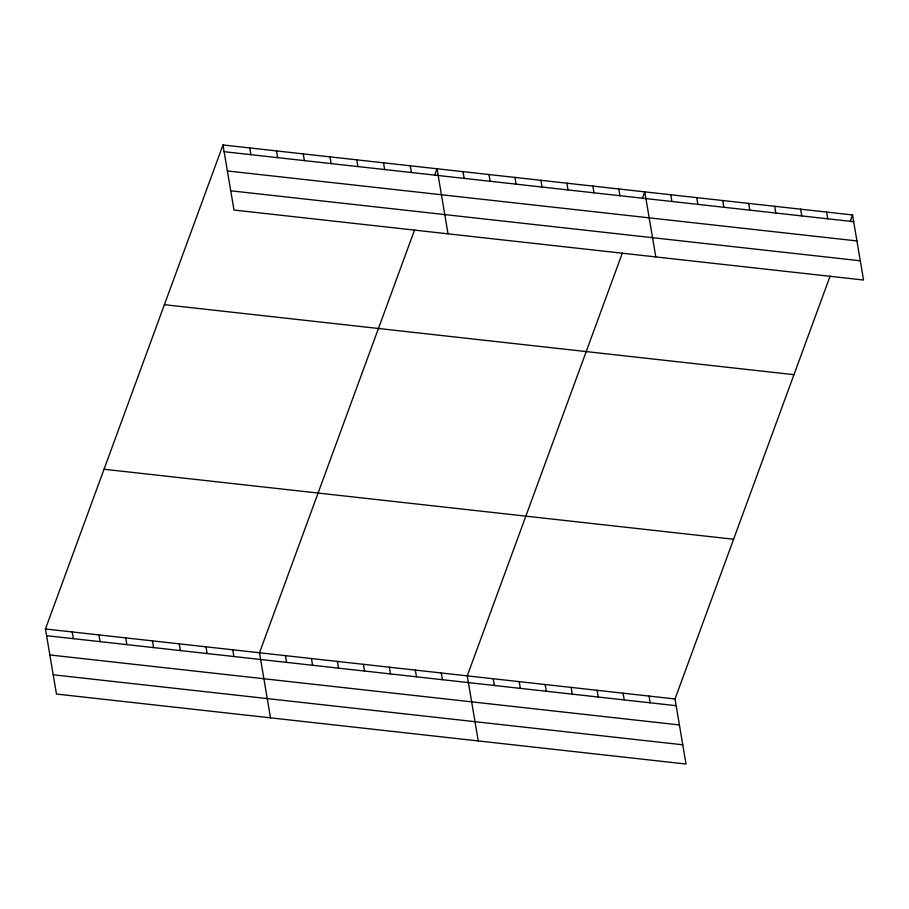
<?xml version="1.0" encoding="UTF-8"?>
<svg xmlns="http://www.w3.org/2000/svg" width="909" height="909" viewBox="0 0 909 909"><rect width="100%" height="100%" fill="white"/><g stroke="black" fill="none" stroke-linecap="round" stroke-linejoin="round"><path stroke-width="1.36" d="M830.087 276.188L675.012 698.964L686.022 764.037L56.46 694.044L45.45 628.971L222.978 144.963L852.54 214.956L863.55 280.029L233.988 210.036L222.978 144.963M414.572 229.988L259.497 652.764L270.507 717.837M434.593 175.414L437.036 168.767L448.035 233.84M622.335 253.088L467.26 675.864L478.259 740.937M642.345 198.514L644.788 191.856L655.798 256.929M850.108 221.614L852.54 214.956M224.114 151.701L853.687 221.694M227.375 170.949L856.937 240.942M230.727 190.788L860.289 260.781M164.393 304.685L793.955 374.678M104.035 469.249L733.597 539.242M45.45 628.971L675.012 698.964M46.586 635.698L676.148 705.691M49.847 654.957L679.409 724.95M53.199 674.785L682.761 744.789M826.576 212.07L827.713 218.808M800.602 209.184L801.738 215.922M774.638 206.298L775.775 213.036M748.664 203.411L749.8 210.138M722.7 200.525L723.837 207.252M696.726 197.639L697.862 204.366M670.762 194.753L671.899 201.48M618.813 188.97L619.961 195.708M592.85 186.084L593.986 192.822M566.875 183.198L568.023 189.936M649.049 696.078L650.185 702.805M540.912 180.312L542.048 187.049M623.074 693.192L624.21 699.919M514.937 177.425L516.073 184.152M597.111 690.306L598.247 697.033M488.974 174.539L490.11 181.266M571.136 687.409L572.272 694.146M462.999 171.653L464.135 178.38M545.161 684.522L546.309 691.26M519.198 681.636L520.334 688.374M410.277 165.79L411.413 172.517M493.223 678.75L494.371 685.488M383.518 162.813L384.655 169.551M356.76 159.836L357.896 166.574M441.285 672.978L442.422 679.705M330.001 156.859L331.149 163.597M415.322 670.092L416.458 676.819M303.254 153.894L304.39 160.62M389.347 667.206L390.484 673.933M363.384 664.32L364.52 671.047M276.495 150.917L277.631 157.643M337.409 661.434L338.546 668.16M249.736 147.94L250.873 154.666M311.446 658.536L312.582 665.274M285.471 655.65L286.608 662.388M232.749 649.787L233.886 656.525M205.991 646.822L207.127 653.548M179.232 643.845L180.368 650.571M152.473 640.868L153.61 647.606M125.715 637.891L126.862 644.629M98.967 634.914L100.104 641.652M72.209 631.948L73.345 638.675"/></g></svg>
